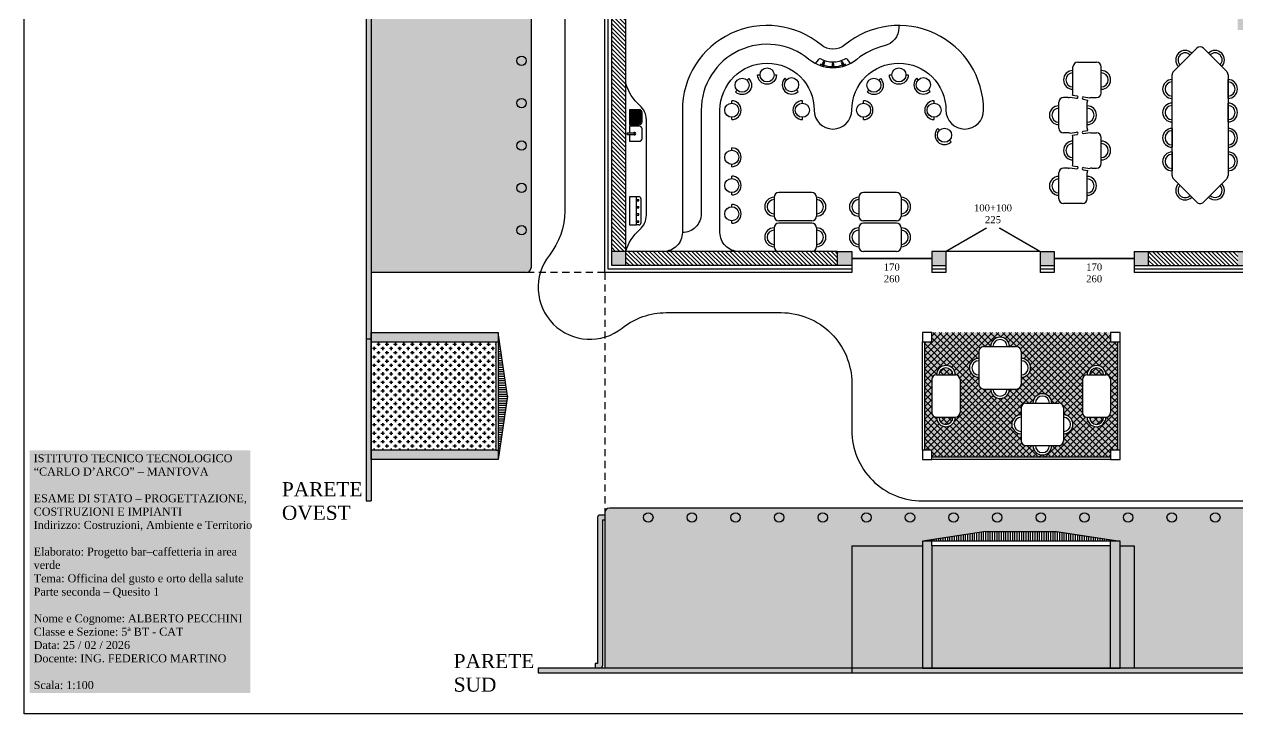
# Model space of a CAD drawing. Header units: millimetres. Extents: x 0 to 2688, y 0 to 2044.
# Drawn here: x 2446.21 to 2471.99, y 2014.14 to 2028.78 of the extents above; entities that cross this region are included whole.
import ezdxf

# ---------------------------------------------------------------- set-up
doc = ezdxf.new("R2010")
doc.units = ezdxf.units.MM
doc.linetypes.add('TRATTEGGIATA', pattern=[0.75, 0.5, -0.25])
doc.styles.get("Standard").update_dxf_attribs({"font": 'arial.ttf'})
doc.linetypes.add('ISOLAMENTO', pattern='A,0.00254,-2.54,[134,ltypeshp.shx,S=2.54,R=0,X=-2.54,Y=0],-5.08,[134,ltypeshp.shx,S=2.54,R=180,X=2.54,Y=0],-2.54', length=10.16254)

# ---------------------------------------------------------------- blocks, each defined once
blk = doc.blocks.new('MIS')
h = blk.add_hatch()
h.set_pattern_fill('ANSI31', color=6, scale=0.02, angle=450)
h.set_pattern_definition([(135, (100, 0), (-0.0449012806, -0.0449012806), [])])
h.paths.add_polyline_path([(2558.989, 2023.953), (2558.989, 2023.653), (2563.489, 2023.653), (2563.489, 2023.953)])
h.paths.add_polyline_path([(2558.689, 2029.953), (2558.689, 2023.953), (2558.989, 2023.953), (2558.989, 2029.953)])
h.paths.add_polyline_path([(2558.689, 2034.453), (2558.689, 2033.953), (2558.989, 2033.953), (2558.989, 2034.453)])
h.paths.add_polyline_path([(2558.689, 2033.653), (2558.689, 2033.553), (2558.989, 2033.553), (2558.989, 2033.653)])
h.paths.add_polyline_path([(2558.689, 2030.353), (2558.689, 2030.253), (2558.989, 2030.253), (2558.989, 2030.353)])
h.paths.add_polyline_path([(2558.989, 2030.253), (2558.989, 2029.953), (2559.089, 2029.953), (2559.089, 2030.253)])
h.paths.add_polyline_path([(2558.689, 2037.453), (2558.689, 2035.953), (2558.989, 2035.953), (2559.014, 2035.953), (2559.014, 2036.103), (2558.989, 2036.103), (2558.989, 2037.453)])
h.paths.add_polyline_path([(2558.989, 2037.753), (2558.989, 2037.453), (2559.839, 2037.453), (2559.839, 2036.103), (2559.814, 2036.103), (2559.814, 2035.953), (2559.839, 2035.953), (2559.989, 2035.953), (2560.014, 2035.953), (2560.014, 2036.103), (2559.989, 2036.103), (2559.989, 2037.453), (2560.839, 2037.453), (2560.839, 2036.103), (2560.814, 2036.103), (2560.814, 2035.953), (2560.839, 2035.953), (2560.989, 2035.953), (2561.014, 2035.953), (2561.014, 2036.103), (2560.989, 2036.103), (2560.989, 2037.453), (2561.839, 2037.453), (2561.839, 2036.103), (2561.814, 2036.103), (2561.814, 2035.953), (2561.839, 2035.953), (2561.989, 2035.953), (2562.014, 2035.953), (2562.014, 2036.103), (2561.989, 2036.103), (2561.989, 2037.453), (2562.839, 2037.453), (2562.839, 2036.103), (2562.814, 2036.103), (2562.814, 2035.953), (2562.839, 2035.953), (2562.839, 2035.303), (2564.089, 2035.303), (2564.089, 2035.453), (2562.989, 2035.453), (2562.989, 2037.453), (2563.489, 2037.453), (2563.489, 2037.753)])
h.paths.add_polyline_path([(2563.789, 2037.753), (2563.789, 2037.453), (2564.589, 2037.453), (2564.589, 2037.753)])
h.paths.add_polyline_path([(2565.189, 2037.753), (2565.189, 2035.453), (2565.089, 2035.453), (2565.089, 2035.303), (2565.189, 2035.303), (2565.189, 2032.203), (2565.489, 2032.203), (2565.489, 2032.303), (2566.489, 2032.303), (2566.489, 2029.953), (2566.639, 2029.953), (2566.639, 2032.303), (2569.789, 2032.303), (2569.789, 2033.653), (2569.489, 2033.653), (2569.489, 2032.453), (2566.989, 2032.453), (2566.989, 2032.478), (2566.839, 2032.478), (2566.839, 2032.453), (2565.489, 2032.453), (2565.489, 2033.303), (2566.839, 2033.303), (2566.839, 2033.278), (2566.989, 2033.278), (2566.989, 2033.478), (2566.839, 2033.478), (2566.839, 2033.453), (2565.489, 2033.453), (2565.489, 2034.303), (2566.839, 2034.303), (2566.839, 2034.278), (2566.989, 2034.278), (2566.989, 2034.478), (2566.839, 2034.478), (2566.839, 2034.453), (2565.489, 2034.453), (2565.489, 2035.303), (2566.839, 2035.303), (2566.839, 2035.278), (2566.989, 2035.278), (2566.989, 2035.303), (2567.639, 2035.303), (2567.639, 2036.353), (2567.489, 2036.353), (2567.489, 2035.453), (2565.489, 2035.453), (2565.489, 2037.753)])
h.paths.add_polyline_path([(2569.489, 2036.353), (2569.489, 2033.953), (2569.789, 2033.953), (2569.789, 2036.353)], flags=17)
h.paths.add_polyline_path([(2571.989, 2037.453), (2571.989, 2033.953), (2572.289, 2033.953), (2572.289, 2037.453)])
h.paths.add_polyline_path([(2571.989, 2033.653), (2571.989, 2030.253), (2572.289, 2030.253), (2572.289, 2033.653)])
h.paths.add_polyline_path([(2570.089, 2023.953), (2570.089, 2023.653), (2571.989, 2023.653), (2571.989, 2023.953)])
h.paths.add_polyline_path([(2565.189, 2031.203), (2565.189, 2030.253), (2564.189, 2030.253), (2564.189, 2033.953), (2563.789, 2033.953), (2563.789, 2033.653), (2564.039, 2033.653), (2564.039, 2030.253), (2563.789, 2030.253), (2563.789, 2029.953), (2565.489, 2029.953), (2565.489, 2031.203)])
h.paths.add_polyline_path([(2560.089, 2030.253), (2560.089, 2029.953), (2563.489, 2029.953), (2563.489, 2030.253)])
h.paths.add_polyline_path([(2558.989, 2033.953), (2558.989, 2033.653), (2563.489, 2033.653), (2563.489, 2033.953)])
h.paths.add_polyline_path([(2558.689, 2031.353), (2558.989, 2031.353), (2558.989, 2032.553), (2558.689, 2032.553)])
h = blk.add_hatch(color=6)
h.dxf.hatch_style = 1
h.paths.add_polyline_path([(2565.789, 2023.953), (2565.489, 2023.953), (2565.489, 2023.653), (2565.789, 2023.653)])
h.paths.add_polyline_path([(2567.789, 2023.953), (2567.789, 2023.653), (2568.089, 2023.653), (2568.089, 2023.953)])
h.paths.add_polyline_path([(2572.289, 2023.953), (2571.989, 2023.953), (2571.989, 2023.653), (2572.289, 2023.653)])
h.paths.add_polyline_path([(2570.089, 2023.653), (2570.089, 2023.953), (2569.789, 2023.953), (2569.789, 2023.653)])
h.paths.add_polyline_path([(2572.289, 2028.653), (2572.289, 2028.953), (2571.989, 2028.953), (2571.989, 2028.653)])
h.paths.add_polyline_path([(2569.789, 2030.253), (2569.489, 2030.253), (2569.489, 2029.953), (2569.789, 2029.953)])
h.paths.add_polyline_path([(2572.289, 2030.253), (2571.989, 2030.253), (2571.989, 2029.953), (2572.289, 2029.953)])
h.paths.add_polyline_path([(2571.989, 2033.953), (2571.989, 2033.653), (2572.289, 2033.653), (2572.289, 2033.953)])
h.paths.add_polyline_path([(2571.989, 2037.453), (2572.289, 2037.453), (2572.289, 2037.753), (2571.989, 2037.753)])
h.paths.add_polyline_path([(2569.789, 2037.753), (2569.489, 2037.753), (2569.489, 2037.453), (2569.789, 2037.453)])
h.paths.add_polyline_path([(2563.789, 2037.753), (2563.489, 2037.753), (2563.489, 2037.453), (2563.563, 2037.453), (2563.789, 2037.453)])
h.paths.add_polyline_path([(2563.789, 2033.953), (2563.489, 2033.953), (2563.489, 2033.653), (2563.789, 2033.653)])
h.paths.add_polyline_path([(2563.489, 2029.953), (2563.789, 2029.953), (2563.789, 2030.253), (2563.489, 2030.253)])
h.paths.add_polyline_path([(2558.989, 2033.953), (2558.689, 2033.953), (2558.689, 2033.653), (2558.989, 2033.653)])
h.paths.add_polyline_path([(2558.689, 2030.253), (2558.689, 2029.953), (2558.989, 2029.953), (2558.989, 2030.253)])
h.paths.add_polyline_path([(2558.989, 2037.453), (2558.989, 2037.753), (2558.689, 2037.753), (2558.689, 2037.453)])
h.paths.add_polyline_path([(2558.689, 2023.653), (2558.989, 2023.653), (2558.989, 2023.953), (2558.689, 2023.953)])
h.paths.add_polyline_path([(2563.789, 2023.653), (2563.789, 2023.953), (2563.489, 2023.953), (2563.489, 2023.653)])
at = {"true_color": 0xa19f8c, "transparency": 33554564}
h = blk.add_hatch(color=253, dxfattribs=at)
h.paths.add_polyline_path([(2565.489, 2022.231), (2565.489, 2022.031), (2565.339, 2022.031), (2565.339, 2019.731), (2565.489, 2019.731), (2565.489, 2019.581), (2569.289, 2019.581), (2569.289, 2019.731), (2569.439, 2019.731), (2569.439, 2022.031), (2569.289, 2022.031), (2569.289, 2022.231)])
h.paths.add_polyline_path([(2568.039, 2020.731), (2568.189, 2020.731, -0.414214), (2568.289, 2020.631), (2568.289, 2020.481, -1), (2568.289, 2020.081), (2568.289, 2019.931, -0.414214), (2568.189, 2019.831), (2568.039, 2019.831, -1), (2567.639, 2019.831), (2567.489, 2019.831, -0.414214), (2567.389, 2019.931), (2567.389, 2020.081, -1), (2567.389, 2020.481), (2567.389, 2020.631, -0.414214), (2567.489, 2020.731), (2567.639, 2020.731, -1)], flags=16)
h.paths.add_polyline_path([(2567.389, 2021.281), (2567.389, 2021.131, -0.414214), (2567.289, 2021.031), (2567.139, 2021.031, -1), (2566.739, 2021.031), (2566.589, 2021.031, -0.414214), (2566.489, 2021.131), (2566.489, 2021.281, -1), (2566.489, 2021.681), (2566.489, 2021.831, -0.414214), (2566.589, 2021.931), (2566.739, 2021.931, -1), (2567.139, 2021.931), (2567.289, 2021.931, -0.414214), (2567.389, 2021.831), (2567.389, 2021.681, -1)], flags=16)
h.paths.add_polyline_path([(2568.689, 2021.231, -0.414214), (2568.789, 2021.331, -1), (2569.189, 2021.331, -0.414214), (2569.289, 2021.231), (2569.289, 2020.531, -0.414214), (2569.189, 2020.431, -1), (2568.789, 2020.431, -0.414214), (2568.689, 2020.531)], flags=16)
h.paths.add_polyline_path([(2568.839, 2021.331, -1), (2569.139, 2021.331)], flags=0)
h.paths.add_polyline_path([(2569.139, 2020.431, -1), (2568.839, 2020.431)], flags=0)
h.paths.add_polyline_path([(2566.089, 2020.531, -0.414214), (2565.989, 2020.431, -1), (2565.589, 2020.431, -0.414214), (2565.489, 2020.531), (2565.489, 2021.231, -0.414214), (2565.589, 2021.331, -1), (2565.989, 2021.331, -0.414214), (2566.089, 2021.231)], flags=16)
h.paths.add_polyline_path([(2565.639, 2021.331, -1), (2565.939, 2021.331)], flags=0)
h.paths.add_polyline_path([(2565.939, 2020.431, -1), (2565.639, 2020.431)], flags=0)
at = {"true_color": 0xffffff, "transparency": 33554687}
h = blk.add_hatch(dxfattribs=at)
h.set_pattern_fill('ANSI37', scale=0.03, angle=90, style=0)
h.set_pattern_definition([(135, (4634.47287, -403.61022), (-0.067351921, -0.067351921), []), (225, (4634.47287, -403.61022), (0.067351921, -0.067351921), [])])
h.paths.add_polyline_path([(2565.489, 2022.231), (2565.489, 2022.031), (2565.339, 2022.031), (2565.339, 2019.731), (2565.489, 2019.731), (2565.489, 2019.581), (2569.289, 2019.581), (2569.289, 2019.731), (2569.439, 2019.731), (2569.439, 2022.031), (2569.289, 2022.031), (2569.289, 2022.231)])
h.paths.add_polyline_path([(2567.389, 2021.281), (2567.389, 2021.131, -0.414214), (2567.289, 2021.031), (2567.139, 2021.031, -1), (2566.739, 2021.031), (2566.589, 2021.031, -0.414214), (2566.489, 2021.131), (2566.489, 2021.281, -1), (2566.489, 2021.681), (2566.489, 2021.831, -0.414214), (2566.589, 2021.931), (2566.739, 2021.931, -1), (2567.139, 2021.931), (2567.289, 2021.931, -0.414214), (2567.389, 2021.831), (2567.389, 2021.681, -1)], flags=16)
h.paths.add_polyline_path([(2568.789, 2021.331, -1), (2569.189, 2021.331, -0.414214), (2569.289, 2021.231), (2569.289, 2020.531, -0.414214), (2569.189, 2020.431, -1), (2568.789, 2020.431, -0.414214), (2568.689, 2020.531), (2568.689, 2021.231, -0.414214)], flags=16)
h.paths.add_polyline_path([(2568.839, 2021.331, -1), (2569.139, 2021.331)], flags=0)
h.paths.add_polyline_path([(2568.039, 2020.731), (2568.189, 2020.731, -0.414214), (2568.289, 2020.631), (2568.289, 2020.481, -1), (2568.289, 2020.081), (2568.289, 2019.931, -0.414214), (2568.189, 2019.831), (2568.039, 2019.831, -1), (2567.639, 2019.831), (2567.489, 2019.831, -0.414214), (2567.389, 2019.931), (2567.389, 2020.081, -1), (2567.389, 2020.481), (2567.389, 2020.631, -0.414214), (2567.489, 2020.731), (2567.639, 2020.731, -1)], flags=16)
h.paths.add_polyline_path([(2569.139, 2020.431, -1), (2568.839, 2020.431)], flags=0)
h.paths.add_polyline_path([(2566.089, 2021.231), (2566.089, 2020.531, -0.414214), (2565.989, 2020.431, -1), (2565.589, 2020.431, -0.414214), (2565.489, 2020.531), (2565.489, 2021.231, -0.414214), (2565.589, 2021.331, -1), (2565.989, 2021.331, -0.414214)], flags=16)
h.paths.add_polyline_path([(2565.639, 2021.331, -1), (2565.939, 2021.331)], flags=0)
h.paths.add_polyline_path([(2565.939, 2020.431, -1), (2565.639, 2020.431)], flags=0)
at = {"true_color": 0xffffff, "transparency": 33554661}
h = blk.add_hatch(color=7, dxfattribs=at)
h.paths.add_polyline_path([(2565.639, 2020.431, 1), (2565.939, 2020.431)])
h.paths.add_polyline_path([(2565.939, 2021.331, 1), (2565.639, 2021.331)])
h.paths.add_polyline_path([(2568.839, 2021.331), (2569.139, 2021.331, 1)])
h.paths.add_polyline_path([(2568.839, 2020.431, 1), (2569.139, 2020.431)])
for p, q in [((2558.689, 2023.953), (2558.689, 2030.353)), ((2558.989, 2023.953), (2558.989, 2029.953)), ((2571.119, 2028.268), (2570.624, 2027.773)), ((2571.755, 2027.773), (2571.26, 2028.268)), ((2563.183, 2027.981), (2563.15, 2027.886)), ((2563.211, 2027.971), (2563.179, 2027.878)), ((2563.374, 2027.941), (2563.374, 2027.852)), ((2563.404, 2027.941), (2563.404, 2027.852)), ((2563.567, 2027.972), (2563.599, 2027.878)), ((2563.595, 2027.982), (2563.628, 2027.886)), ((2568.489, 2027.321), (2568.489, 2027.871)), ((2568.589, 2027.971), (2568.989, 2027.971)), ((2569.089, 2027.321), (2569.089, 2027.871)), ((2562.403, 2027.6), (2562.368, 2027.635)), ((2565.203, 2027.6), (2565.168, 2027.635)), ((2570.594, 2025.566), (2570.594, 2027.703)), ((2570.594, 2027.203), (2570.594, 2027.603)), ((2571.784, 2027.703), (2571.784, 2025.566)), ((2571.784, 2027.203), (2571.784, 2027.603)), ((2562.651, 2027.353), (2562.616, 2027.388)), ((2565.451, 2027.353), (2565.416, 2027.388)), ((2561.239, 2027.103), (2561.239, 2027.153)), ((2562.739, 2027.103), (2562.739, 2027.153)), ((2564.039, 2027.103), (2564.039, 2027.153)), ((2565.539, 2027.103), (2565.539, 2027.153)), ((2568.189, 2026.571), (2568.189, 2027.121)), ((2568.389, 2027.221), (2568.289, 2027.221)), ((2568.43, 2027.23), (2568.567, 2027.208)), ((2568.477, 2027.273), (2568.575, 2027.257)), ((2568.704, 2027.185), (2568.802, 2027.169)), ((2568.712, 2027.235), (2568.848, 2027.212)), ((2568.789, 2026.571), (2568.789, 2027.121)), ((2568.889, 2027.221), (2568.989, 2027.221)), ((2570.594, 2026.703), (2570.594, 2027.103)), ((2571.784, 2026.703), (2571.784, 2027.103)), ((2559.074, 2026.654), (2559.074, 2026.954)), ((2559.099, 2026.654), (2559.099, 2026.954)), ((2559.124, 2026.654), (2559.124, 2026.954)), ((2559.149, 2026.654), (2559.149, 2026.954)), ((2559.174, 2026.654), (2559.174, 2026.954)), ((2559.199, 2026.654), (2559.199, 2026.954)), ((2559.224, 2026.654), (2559.224, 2026.954)), ((2559.249, 2026.654), (2559.249, 2026.954)), ((2559.274, 2026.654), (2559.274, 2026.954)), ((2559.299, 2026.661), (2559.299, 2026.948)), ((2561.239, 2026.753), (2561.239, 2026.803)), ((2562.739, 2026.753), (2562.739, 2026.803)), ((2564.039, 2026.753), (2564.039, 2026.803)), ((2565.539, 2026.753), (2565.539, 2026.803)), ((2568.704, 2026.507), (2568.802, 2026.523)), ((2570.594, 2026.566), (2570.594, 2026.166)), ((2571.784, 2026.566), (2571.784, 2026.166)), ((2559.024, 2026.469), (2559.174, 2026.469)), ((2559.024, 2026.439), (2559.174, 2026.439)), ((2559.174, 2026.439), (2559.174, 2026.469)), ((2568.389, 2026.471), (2568.289, 2026.471)), ((2568.43, 2026.462), (2568.567, 2026.485)), ((2568.477, 2026.419), (2568.575, 2026.435)), ((2568.489, 2025.821), (2568.489, 2026.371)), ((2568.712, 2026.458), (2568.848, 2026.48)), ((2568.889, 2026.471), (2568.989, 2026.471)), ((2569.089, 2025.821), (2569.089, 2026.371)), ((2561.239, 2026.103), (2561.239, 2026.153)), ((2570.594, 2026.066), (2570.594, 2025.666)), ((2571.784, 2026.066), (2571.784, 2025.666)), ((2561.239, 2025.753), (2561.239, 2025.803)), ((2568.477, 2025.773), (2568.575, 2025.757)), ((2568.712, 2025.735), (2568.848, 2025.712)), ((2561.239, 2025.503), (2561.239, 2025.553)), ((2568.189, 2025.071), (2568.189, 2025.621)), ((2568.389, 2025.721), (2568.289, 2025.721)), ((2568.43, 2025.73), (2568.567, 2025.708)), ((2568.704, 2025.685), (2568.802, 2025.669)), ((2568.789, 2025.071), (2568.789, 2025.621)), ((2568.889, 2025.721), (2568.989, 2025.721)), ((2570.624, 2025.495), (2571.119, 2025)), ((2571.26, 2025), (2571.755, 2025.495)), ((2559.214, 2025.116), (2559.064, 2025.116)), ((2559.064, 2025.116), (2559.064, 2024.516)), ((2559.214, 2024.516), (2559.214, 2025.116)), ((2559.264, 2025.116), (2559.214, 2025.116)), ((2559.214, 2025.056), (2559.264, 2025.056)), ((2559.214, 2025.026), (2559.264, 2025.026)), ((2559.264, 2025.026), (2559.264, 2025.056)), ((2559.314, 2024.566), (2559.314, 2025.066)), ((2561.239, 2025.153), (2561.239, 2025.203)), ((2562.139, 2025.103), (2562.139, 2024.703)), ((2562.939, 2025.203), (2562.239, 2025.203)), ((2563.039, 2025.103), (2563.039, 2024.703)), ((2563.939, 2025.103), (2563.939, 2024.703)), ((2564.739, 2025.203), (2564.039, 2025.203)), ((2564.839, 2025.103), (2564.839, 2024.703)), ((2568.689, 2024.971), (2568.289, 2024.971)), ((2559.214, 2024.906), (2559.264, 2024.906)), ((2559.214, 2024.876), (2559.264, 2024.876)), ((2559.214, 2024.756), (2559.264, 2024.756)), ((2559.214, 2024.726), (2559.264, 2024.726)), ((2559.264, 2024.876), (2559.264, 2024.906)), ((2559.264, 2024.726), (2559.264, 2024.756)), ((2561.239, 2024.903), (2561.239, 2024.953)), ((2559.064, 2024.516), (2559.214, 2024.516)), ((2559.214, 2024.606), (2559.264, 2024.606)), ((2559.214, 2024.576), (2559.264, 2024.576)), ((2559.264, 2024.516), (2559.214, 2024.516)), ((2559.264, 2024.576), (2559.264, 2024.606)), ((2561.239, 2024.553), (2561.239, 2024.603)), ((2562.139, 2024.453), (2562.139, 2024.053)), ((2562.939, 2024.603), (2562.239, 2024.603)), ((2562.939, 2024.553), (2562.239, 2024.553)), ((2563.039, 2024.453), (2563.039, 2024.053)), ((2563.939, 2024.453), (2563.939, 2024.053)), ((2564.739, 2024.603), (2564.039, 2024.603)), ((2564.739, 2024.553), (2564.039, 2024.553)), ((2564.839, 2024.453), (2564.839, 2024.053)), ((2558.689, 2023.653), (2558.689, 2023.953)), ((2558.989, 2023.953), (2558.689, 2023.953)), ((2558.989, 2023.653), (2558.989, 2023.953)), ((2563.489, 2023.953), (2558.989, 2023.953)), ((2562.939, 2023.953), (2562.239, 2023.953)), ((2563.489, 2023.653), (2563.489, 2023.953)), ((2563.489, 2023.953), (2563.789, 2023.953)), ((2563.789, 2023.953), (2563.789, 2023.503)), ((2564.739, 2023.953), (2564.039, 2023.953)), ((2565.489, 2023.953), (2565.489, 2023.503)), ((2565.789, 2023.953), (2565.489, 2023.953)), ((2565.789, 2023.953), (2565.789, 2023.503)), ((2567.789, 2023.953), (2565.789, 2023.953)), ((2567.789, 2023.953), (2567.789, 2023.503)), ((2567.789, 2023.953), (2568.089, 2023.953)), ((2568.089, 2023.953), (2568.089, 2023.503)), ((2569.789, 2023.953), (2572.439, 2023.953)), ((2569.789, 2023.953), (2569.789, 2023.503)), ((2570.089, 2023.953), (2570.089, 2023.653)), ((2563.789, 2023.653), (2558.689, 2023.653)), ((2565.489, 2023.653), (2565.789, 2023.653)), ((2567.789, 2023.653), (2568.089, 2023.653)), ((2569.789, 2023.653), (2572.289, 2023.653)), ((2565.489, 2022.231), (2565.289, 2022.231)), ((2565.289, 2022.231), (2565.289, 2022.031)), ((2565.489, 2022.031), (2565.489, 2022.231)), ((2569.489, 2022.231), (2569.289, 2022.231)), ((2569.289, 2022.231), (2569.289, 2022.031)), ((2569.489, 2022.031), (2569.489, 2022.231)), ((2565.289, 2022.031), (2565.489, 2022.031)), ((2565.289, 2019.731), (2565.289, 2022.031)), ((2566.589, 2021.931), (2567.289, 2021.931)), ((2569.289, 2022.031), (2569.489, 2022.031)), ((2566.489, 2021.831), (2566.489, 2021.131)), ((2567.389, 2021.831), (2567.389, 2021.131)), ((2565.489, 2021.231), (2565.489, 2020.531)), ((2565.589, 2021.331), (2565.989, 2021.331)), ((2566.089, 2021.231), (2566.089, 2020.531)), ((2568.689, 2021.231), (2568.689, 2020.531)), ((2568.789, 2021.331), (2569.189, 2021.331)), ((2569.289, 2021.231), (2569.289, 2020.531)), ((2566.589, 2021.031), (2567.289, 2021.031)), ((2567.389, 2020.631), (2567.389, 2019.931)), ((2567.489, 2020.731), (2568.189, 2020.731)), ((2568.289, 2020.631), (2568.289, 2019.931)), ((2565.589, 2020.431), (2565.989, 2020.431)), ((2568.789, 2020.431), (2569.189, 2020.431)), ((2567.489, 2019.831), (2568.189, 2019.831)), ((2565.489, 2019.731), (2565.289, 2019.731)), ((2565.289, 2019.731), (2565.289, 2019.531)), ((2565.489, 2019.531), (2565.489, 2019.731)), ((2569.489, 2019.731), (2569.289, 2019.731)), ((2569.289, 2019.731), (2569.289, 2019.531)), ((2569.489, 2019.531), (2569.489, 2019.731)), ((2565.289, 2019.531), (2565.489, 2019.531)), ((2569.289, 2019.531), (2569.489, 2019.531))]:
    blk.add_line(p, q)
for points in [[(2557.689, 2036.596), (2557.689, 2024.809, -0.169472), (2557.364, 2023.876, 0.892135), (2558.913, 2022.327, -0.169472), (2559.846, 2022.653), (2562.289, 2022.653, -0.414214), (2563.789, 2021.153), (2563.789, 2020.153, 0.414214), (2565.289, 2018.653), (2575.789, 2018.653, 0.414214), (2577.289, 2020.153), (2577.289, 2028.453, 0.414214), (2575.789, 2029.953), (2574.789, 2029.953, -0.414214), (2573.289, 2031.453), (2573.289, 2036.596, -0.169472), (2573.615, 2037.529, 0.892135), (2572.066, 2039.078, -0.169472), (2571.133, 2038.753), (2559.846, 2038.753, -0.169472), (2558.913, 2039.078, 0.892135), (2557.364, 2037.529, -0.169472)], [(2559.274, 2026.964), (2559.064, 2026.964), (2559.064, 2026.644), (2559.274, 2026.644, 0.414214), (2559.334, 2026.704), (2559.334, 2026.904, 0.414214)]]:
    blk.add_lwpolyline(points, format="xyb", close=True)
for points in [[(2563.789, 2023.503), (2558.539, 2023.503), (2558.539, 2030.353)], [(2559.324, 2026.704), (2559.324, 2026.904)], [(2572.439, 2023.953), (2572.439, 2023.503), (2569.789, 2023.503)], [(2565.789, 2023.503), (2565.489, 2023.503)], [(2568.089, 2023.503), (2567.789, 2023.503)], [(2565.339, 2019.731), (2565.339, 2022.031)], [(2569.439, 2019.731), (2569.439, 2022.031)], [(2569.489, 2019.731), (2569.489, 2022.031)], [(2569.289, 2019.581), (2565.489, 2019.581)], [(2569.289, 2019.531), (2565.489, 2019.531)]]:
    blk.add_lwpolyline(points)
at = {"linetype": 'ISOLAMENTO', "ltscale": 0.007}
for points in [[(2563.789, 2023.578), (2558.614, 2023.578), (2558.614, 2030.353)], [(2572.364, 2023.953), (2572.364, 2023.578), (2569.789, 2023.578)], [(2565.789, 2023.578), (2565.489, 2023.578)], [(2568.089, 2023.578), (2567.789, 2023.578)]]:
    blk.add_lwpolyline(points, dxfattribs=at)
for points in [[(2561.389, 2023.953, -0.414214), (2560.989, 2024.353), (2560.989, 2026.953, -1), (2562.989, 2026.953, 1), (2563.789, 2026.953, -1), (2565.789, 2026.953, 1), (2566.589, 2026.953, 0.634137), (2563.644, 2028.341, -0.359246), (2563.135, 2028.341, 0.634137), (2560.189, 2026.953), (2560.189, 2024.353, -0.414214), (2559.789, 2023.953)], [(2564.789, 2028.753), (2564.789, 2028.708, -0.350001), (2564.478, 2028.318, 0.116949), (2563.898, 2028.033, -0.359246), (2562.88, 2028.033, 0.634137), (2560.589, 2026.953), (2560.589, 2024.753, -0.414214), (2560.189, 2024.353), (2560.189, 2024.353)], [(2563.764, 2027.943), (2563.706, 2028.025, 0.387795), (2563.64, 2028.039, -0.269317), (2563.138, 2028.039, 0.387795), (2563.072, 2028.025), (2563.014, 2027.943)], [(2563.161, 2027.917, -0.014826), (2563.128, 2027.931), (2563.107, 2027.901)], [(2563.374, 2027.872, -0.079014), (2563.189, 2027.906)], [(2563.589, 2027.906, -0.078943), (2563.404, 2027.872)], [(2563.672, 2027.901), (2563.65, 2027.931, -0.014897), (2563.618, 2027.917, -0.014897)], [(2561.565, 2027.589), (2561.6, 2027.624, -1), (2561.318, 2027.341), (2561.353, 2027.377, -24843914485382.941406), (2561.353, 2027.377)], [(2562.139, 2027.703), (2562.189, 2027.703, -1), (2561.789, 2027.703), (2561.839, 2027.703)], [(2564.365, 2027.589), (2564.4, 2027.624, -1), (2564.118, 2027.341), (2564.153, 2027.377, -24843914485382.941406), (2564.153, 2027.377)], [(2564.939, 2027.703), (2564.989, 2027.703, -1), (2564.589, 2027.703), (2564.639, 2027.703)], [(2558.989, 2023.953, -0.148368), (2559.285, 2024.42, 0.218037), (2559.424, 2024.723), (2559.424, 2024.967, 0.107752), (2559.424, 2024.967), (2559.424, 2026.508, 0.129702), (2559.424, 2026.508), (2559.424, 2026.751, 0.218037), (2559.285, 2027.054, -0.148368), (2558.989, 2027.522)], [(2559.064, 2026.439), (2559.064, 2026.294), (2559.274, 2026.294, 0.414214), (2559.334, 2026.354), (2559.334, 2026.554, 0.414214), (2559.274, 2026.614), (2559.064, 2026.614), (2559.064, 2026.469)], [(2565.653, 2026.528), (2565.618, 2026.564, 1), (2565.9, 2026.281), (2565.865, 2026.316, 24843914485382.941406), (2565.865, 2026.316)]]:
    blk.add_lwpolyline(points, format="xyb")
at = {"color": 116, "true_color": 0x136734, "const_width": 0.03}
for points in [[(2565.789, 2023.953), (2566.655, 2024.453)], [(2566.923, 2024.453), (2567.789, 2023.953)]]:
    blk.add_lwpolyline(points, dxfattribs=at)
at = {"color": 152, "true_color": 0x2776bb, "const_width": 0.03}
for points in [[(2563.789, 2023.803), (2565.489, 2023.803)], [(2568.089, 2023.803), (2569.789, 2023.803)]]:
    blk.add_lwpolyline(points, dxfattribs=at)
for centre in [(2561.989, 2027.703), (2564.789, 2027.703), (2561.459, 2027.483), (2562.51, 2027.494), (2564.259, 2027.483), (2565.31, 2027.494), (2561.239, 2026.953), (2562.739, 2026.953), (2564.039, 2026.953), (2565.539, 2026.953), (2565.759, 2026.422), (2561.239, 2025.953), (2561.239, 2025.353), (2561.239, 2024.753)]:
    blk.add_circle(centre, 0.15)
for centre, radius, start, end in [((2570.871, 2028.021), 0.2, 45, 225), ((2570.871, 2028.021), 0.15, 45, 225), ((2571.189, 2028.198), 0.1, 45, 135), ((2571.508, 2028.021), 0.2, 315, 135), ((2571.508, 2028.021), 0.15, 315, 135), ((2563.197, 2027.976), 0.015, 341, 161), ((2563.389, 2027.941), 0.015, 0, 180), ((2563.581, 2027.977), 0.015, 19, 199), ((2568.489, 2027.596), 0.2, 90, 270), ((2568.589, 2027.871), 0.1, 90, 180), ((2568.989, 2027.871), 0.1, 0, 90), ((2569.089, 2027.596), 0.2, 270, 90), ((2562.51, 2027.494), 0.2, 135, 315), ((2565.31, 2027.494), 0.2, 135, 315), ((2568.489, 2027.596), 0.15, 90, 270), ((2569.089, 2027.596), 0.15, 270, 90), ((2570.594, 2027.403), 0.2, 90, 270), ((2570.594, 2027.403), 0.15, 90, 270), ((2570.694, 2027.703), 0.1, 135, 180), ((2571.684, 2027.703), 0.1, 0, 45), ((2571.784, 2027.403), 0.2, 270, 90), ((2571.784, 2027.403), 0.15, 270, 90), ((2568.389, 2027.321), 0.1, 331.2192, 0), ((2568.989, 2027.321), 0.1, 270, 0), ((2561.239, 2026.953), 0.2, 270, 90), ((2562.739, 2026.953), 0.2, 90, 270), ((2564.039, 2026.953), 0.2, 270, 90), ((2565.539, 2026.953), 0.2, 90, 270), ((2568.189, 2026.846), 0.2, 90, 270), ((2568.289, 2027.121), 0.1, 90, 180), ((2568.389, 2027.321), 0.1, 270, 294.2254), ((2568.571, 2027.232), 0.025, 260.7219, 80.7219), ((2568.708, 2027.21), 0.025, 80.7219, 260.7219), ((2568.889, 2027.121), 0.1, 151.2192, 180), ((2568.789, 2026.846), 0.2, 270, 90), ((2568.889, 2027.121), 0.1, 90, 114.2254), ((2570.594, 2026.903), 0.2, 90, 270), ((2570.594, 2026.903), 0.15, 90, 270), ((2571.784, 2026.903), 0.2, 270, 90), ((2571.784, 2026.903), 0.15, 270, 90), ((2568.189, 2026.846), 0.15, 90, 270), ((2568.789, 2026.846), 0.15, 270, 90), ((2568.289, 2026.571), 0.1, 180, 270), ((2568.708, 2026.482), 0.025, 99.2781, 279.2781), ((2568.889, 2026.571), 0.1, 180, 208.7808), ((2570.594, 2026.366), 0.2, 90, 270), ((2570.594, 2026.366), 0.15, 90, 270), ((2571.784, 2026.366), 0.2, 270, 90), ((2571.784, 2026.366), 0.15, 270, 90), ((2559.024, 2026.454), 0.015, 90, 270), ((2559.174, 2026.454), 0.025, 216.8699, 143.1301), ((2568.489, 2026.096), 0.2, 90, 270), ((2568.389, 2026.371), 0.1, 65.7746, 90), ((2568.389, 2026.371), 0.1, 0, 28.7808), ((2568.571, 2026.46), 0.025, 279.2781, 99.2781), ((2568.889, 2026.571), 0.1, 245.7746, 270), ((2568.989, 2026.371), 0.1, 0, 90), ((2569.089, 2026.096), 0.2, 270, 90), ((2561.239, 2025.953), 0.2, 270, 90), ((2568.489, 2026.096), 0.15, 90, 270), ((2569.089, 2026.096), 0.15, 270, 90), ((2570.594, 2025.866), 0.2, 90, 270), ((2570.594, 2025.866), 0.15, 90, 270), ((2571.784, 2025.866), 0.2, 270, 90), ((2571.784, 2025.866), 0.15, 270, 90), ((2568.389, 2025.821), 0.1, 331.2192, 0), ((2568.571, 2025.732), 0.025, 260.7219, 80.7219), ((2568.708, 2025.71), 0.025, 80.7219, 260.7219), ((2568.989, 2025.821), 0.1, 270, 0), ((2561.239, 2025.353), 0.2, 270, 90), ((2568.189, 2025.346), 0.2, 90, 270), ((2568.189, 2025.346), 0.15, 90, 270), ((2568.289, 2025.621), 0.1, 90, 180), ((2568.389, 2025.821), 0.1, 270, 294.2254), ((2568.889, 2025.621), 0.1, 151.2192, 180), ((2568.789, 2025.346), 0.2, 270, 90), ((2568.789, 2025.346), 0.15, 270, 90), ((2568.889, 2025.621), 0.1, 90, 114.2254), ((2570.694, 2025.566), 0.1, 180, 225), ((2571.684, 2025.566), 0.1, 315, 0), ((2570.871, 2025.248), 0.2, 135, 315), ((2570.871, 2025.248), 0.15, 135, 315), ((2571.508, 2025.248), 0.2, 225, 45), ((2571.508, 2025.248), 0.15, 225, 45), ((2559.264, 2025.066), 0.05, 0, 90), ((2562.139, 2024.903), 0.2, 90, 270), ((2562.139, 2024.903), 0.15, 90, 270), ((2562.239, 2025.103), 0.1, 90, 180), ((2562.939, 2025.103), 0.1, 0, 90), ((2563.039, 2024.903), 0.2, 270, 90), ((2563.039, 2024.903), 0.15, 270, 90), ((2563.939, 2024.903), 0.2, 90, 270), ((2563.939, 2024.903), 0.15, 90, 270), ((2564.039, 2025.103), 0.1, 90, 180), ((2564.739, 2025.103), 0.1, 0, 90), ((2564.839, 2024.903), 0.2, 270, 90), ((2564.839, 2024.903), 0.15, 270, 90), ((2568.289, 2025.071), 0.1, 180, 270), ((2568.689, 2025.071), 0.1, 270, 0), ((2571.189, 2025.071), 0.1, 225, 315), ((2561.239, 2024.753), 0.2, 270, 90), ((2562.239, 2024.703), 0.1, 180, 270), ((2562.939, 2024.703), 0.1, 270, 0), ((2564.039, 2024.703), 0.1, 180, 270), ((2564.739, 2024.703), 0.1, 270, 0), ((2559.264, 2024.566), 0.05, 270, 0), ((2562.139, 2024.253), 0.2, 90, 270), ((2562.239, 2024.453), 0.1, 90, 180), ((2562.939, 2024.453), 0.1, 0, 90), ((2563.039, 2024.253), 0.2, 270, 90), ((2563.939, 2024.253), 0.2, 90, 270), ((2564.039, 2024.453), 0.1, 90, 180), ((2564.739, 2024.453), 0.1, 0, 90), ((2564.839, 2024.253), 0.2, 270, 90), ((2562.139, 2024.253), 0.15, 90, 270), ((2563.039, 2024.253), 0.15, 270, 90), ((2563.939, 2024.253), 0.15, 90, 270), ((2564.839, 2024.253), 0.15, 270, 90), ((2562.239, 2024.053), 0.1, 180, 270), ((2562.939, 2024.053), 0.1, 270, 0), ((2564.039, 2024.053), 0.1, 180, 270), ((2564.739, 2024.053), 0.1, 270, 0), ((2566.939, 2021.931), 0.2, 0, 180), ((2566.589, 2021.831), 0.1, 90, 180), ((2566.939, 2021.931), 0.15, 0, 180), ((2567.289, 2021.831), 0.1, 0, 90), ((2566.489, 2021.481), 0.2, 90, 270), ((2566.489, 2021.481), 0.15, 90, 270), ((2567.389, 2021.481), 0.2, 270, 90), ((2567.389, 2021.481), 0.15, 270, 90), ((2565.789, 2021.331), 0.2, 0, 180), ((2565.789, 2021.331), 0.15, 0, 180), ((2568.989, 2021.331), 0.2, 0, 180), ((2568.989, 2021.331), 0.15, 0, 180), ((2565.589, 2021.231), 0.1, 90, 180), ((2565.989, 2021.231), 0.1, 0, 90), ((2566.589, 2021.131), 0.1, 180, 270), ((2567.289, 2021.131), 0.1, 270, 0), ((2568.789, 2021.231), 0.1, 90, 180), ((2569.189, 2021.231), 0.1, 0, 90), ((2566.939, 2021.031), 0.2, 180, 0), ((2566.939, 2021.031), 0.15, 180, 0), ((2567.839, 2020.731), 0.2, 0, 180), ((2567.839, 2020.731), 0.15, 0, 180), ((2567.489, 2020.631), 0.1, 90, 180), ((2568.189, 2020.631), 0.1, 0, 90), ((2565.589, 2020.531), 0.1, 180, 270), ((2565.789, 2020.431), 0.2, 180, 0), ((2565.789, 2020.431), 0.15, 180, 0), ((2565.989, 2020.531), 0.1, 270, 0), ((2567.389, 2020.281), 0.2, 90, 270), ((2567.389, 2020.281), 0.15, 90, 270), ((2568.289, 2020.281), 0.2, 270, 90), ((2568.289, 2020.281), 0.15, 270, 90), ((2568.789, 2020.531), 0.1, 180, 270), ((2568.989, 2020.431), 0.2, 180, 0), ((2568.989, 2020.431), 0.15, 180, 0), ((2569.189, 2020.531), 0.1, 270, 0), ((2567.489, 2019.931), 0.1, 180, 270), ((2567.839, 2019.831), 0.2, 180, 0), ((2567.839, 2019.831), 0.15, 180, 0), ((2568.189, 2019.931), 0.1, 270, 0)]:
    blk.add_arc(centre, radius, start, end)
at = {"color": 116, "true_color": 0x136734, "insert": (2566.968, 2024.551), "char_height": 0.15, "attachment_point": 9}
blk.add_mtext_dynamic_manual_height_columns('\\pxqc;{\\fTimes New Roman|b0|i0|c0|p18;100+100\\P225}', width=0.35764, gutter_width=12.5, heights=[0], dxfattribs=at)
at = {"color": 159, "linetype": 'TRATTEGGIATA', "ltscale": 0.3, "true_color": 0x22346e, "char_height": 0.15, "attachment_point": 9}
for insert in [(2564.818, 2023.295), (2569.118, 2023.295)]:
    blk.add_mtext_dynamic_manual_height_columns('\\pxqc;{\\fTimes New Roman|b0|i0|c0|p18;170\\P260}', width=0.35764, gutter_width=12.5, heights=[0], dxfattribs=dict(at, insert=insert))

msp = doc.modelspace()

# ---------------------------------------------------------------- hatches: boundary and pattern name
at = {"true_color": 0x939598, "transparency": 33554661}
h = msp.add_hatch(color=252, dxfattribs=at)
h.paths.add_polyline_path([(2453.574, 2022.088), (2453.574, 2039.318), (2453.474, 2039.318), (2453.474, 2022.088)])
h.paths.add_polyline_path([(2453.574, 2018.653), (2453.574, 2022.088), (2453.474, 2022.088), (2453.474, 2018.653)])
at = {"true_color": 0x83b13e, "transparency": 33554687}
h = msp.add_hatch(color=65, dxfattribs=at)
h.paths.add_polyline_path([(2453.574, 2023.503), (2456.874, 2023.503, 0.414214), (2456.974, 2023.603), (2456.974, 2037.803, 0.414214), (2456.874, 2037.903), (2453.574, 2037.903)])
h.paths.add_polyline_path([(2456.674, 2028.903, -1), (2456.874, 2028.903, -1)], flags=16)
h.paths.add_polyline_path([(2456.674, 2032.503, -1), (2456.874, 2032.503, -1)], flags=16)
h.paths.add_polyline_path([(2456.674, 2033.403, -1), (2456.874, 2033.403, -1)], flags=16)
h.paths.add_polyline_path([(2454.574, 2034.453), (2454.574, 2035.953), (2456.174, 2035.953), (2456.174, 2034.453)], flags=16)
h.paths.add_polyline_path([(2456.674, 2036.103, -1), (2456.874, 2036.103, -1)], flags=16)
at = {"transparency": 33554687}
h = msp.add_hatch(color=26, dxfattribs=at)
h.paths.add_polyline_path([(2456.774, 2037.103, 1), (2456.774, 2036.903, 1)])
h.paths.add_polyline_path([(2456.774, 2036.203, 1), (2456.774, 2036.003, 1)])
h.paths.add_polyline_path([(2456.774, 2035.103, 1), (2456.774, 2035.303, 1)])
h.paths.add_polyline_path([(2456.774, 2034.403, 1), (2456.774, 2034.203, 1)])
h.paths.add_polyline_path([(2456.774, 2033.303, 1), (2456.774, 2033.503, 1)])
h.paths.add_polyline_path([(2456.774, 2032.603, 1), (2456.774, 2032.403, 1)])
h.paths.add_polyline_path([(2456.774, 2031.703, 1), (2456.774, 2031.503, 1)])
h.paths.add_polyline_path([(2456.774, 2030.603, 1), (2456.774, 2030.803, 1)])
h.paths.add_polyline_path([(2456.774, 2029.703, 1), (2456.774, 2029.903, 1)])
h.paths.add_polyline_path([(2456.774, 2029.003, 1), (2456.774, 2028.803, 1)])
h.paths.add_polyline_path([(2456.774, 2027.903, 1), (2456.774, 2028.103, 1)])
h.paths.add_polyline_path([(2456.774, 2027.003, 1), (2456.774, 2027.203, 1)])
h.paths.add_polyline_path([(2456.774, 2026.103, 1), (2456.774, 2026.303, 1)])
h.paths.add_polyline_path([(2456.774, 2025.403, 1), (2456.774, 2025.203, 1)])
h.paths.add_polyline_path([(2456.774, 2024.303, 1), (2456.774, 2024.503, 1)])
h = msp.add_hatch(color=26, dxfattribs=at)
h.paths.add_polyline_path([(2456.224, 2022.031), (2456.274, 2022.031), (2456.274, 2022.231), (2453.574, 2022.231), (2453.574, 2022.031)])
h.paths.add_polyline_path([(2456.274, 2019.531), (2456.274, 2019.731), (2456.224, 2019.731), (2453.574, 2019.731), (2453.574, 2019.531)])
h = msp.add_hatch(dxfattribs=at)
h.set_pattern_fill('ANSI31', color=9, scale=0.015, angle=315)
h.set_pattern_definition([(360, (393.595153, 4528.66603), (9e-18, 0.047625), [])])
h.paths.add_polyline_path([(2456.477, 2020.881), (2456.274, 2022.231), (2456.274, 2019.531)])
at = {"true_color": 0x0e5f8b, "transparency": 33554661}
h = msp.add_hatch(dxfattribs=at)
h.set_pattern_fill('GOST_GLASS', color=146, scale=0.015, angle=315, style=0)
h.set_pattern_definition([(360, (393.59515, 4528.66603), (0.09, -0.09), [0.075, -0.105]), (360, (393.61765, 4528.64353), (0.09, -0.09), [0.03, -0.15]), (360, (393.61765, 4528.68853), (0.09, -0.09), [0.03, -0.15])])
h.paths.add_polyline_path([(2456.224, 2022.031), (2453.574, 2022.031), (2453.574, 2019.731), (2456.224, 2019.731)])
at = {"true_color": 0x9e623d, "transparency": 33554687}
msp.add_hatch(color=25, dxfattribs=at).paths.add_polyline_path([(2458.389, 2018.303, -0.414214), (2458.439, 2018.353), (2458.539, 2018.353), (2458.539, 2018.253), (2458.489, 2018.253), (2458.489, 2015.153, -0.414214), (2458.439, 2015.103), (2458.339, 2015.103), (2458.339, 2015.203), (2458.389, 2015.203)])
at = {"true_color": 0xc8dfa5, "transparency": 33554661}
h = msp.add_hatch(color=9, dxfattribs=at)
h.dxf.hatch_style = 1
h.paths.add_polyline_path([(2463.789, 2017.703), (2465.289, 2017.703), (2465.289, 2017.803), (2466.475, 2017.98, -0.241428), (2466.503, 2018.067), (2466.538, 2018.103), (2465.894, 2018.103), (2465.717, 2017.926, -1), (2465.576, 2018.067), (2465.611, 2018.103), (2464.967, 2018.103), (2464.791, 2017.926, -1), (2464.649, 2018.067), (2464.685, 2018.103), (2464.041, 2018.103), (2463.864, 2017.926, -1), (2463.723, 2018.067), (2463.758, 2018.103), (2463.114, 2018.103), (2462.937, 2017.926, -1), (2462.796, 2018.067), (2462.831, 2018.103), (2462.187, 2018.103), (2462.011, 2017.926, -1), (2461.869, 2018.067), (2461.905, 2018.103), (2461.261, 2018.103), (2461.084, 2017.926, -1), (2460.943, 2018.067), (2460.978, 2018.103), (2460.334, 2018.103), (2460.157, 2017.926, -1), (2460.016, 2018.067), (2460.051, 2018.103), (2459.407, 2018.103), (2459.231, 2017.926, -1), (2459.089, 2018.067), (2459.125, 2018.103), (2458.539, 2018.103), (2458.539, 2015.103), (2463.789, 2015.103)])
h.paths.add_polyline_path([(2463.102, 2018.373, -0.668179), (2463.273, 2018.303, -0.198912), (2463.243, 2018.232), (2463.114, 2018.103), (2463.758, 2018.103), (2464.029, 2018.373, -0.668179), (2464.199, 2018.303, -0.198912), (2464.17, 2018.232), (2464.041, 2018.103), (2464.685, 2018.103), (2464.955, 2018.373, -0.668179), (2465.126, 2018.303, -0.198912), (2465.097, 2018.232), (2464.967, 2018.103), (2465.611, 2018.103), (2465.882, 2018.373, -0.668179), (2466.053, 2018.303, -0.198912), (2466.023, 2018.232), (2465.894, 2018.103), (2466.538, 2018.103), (2466.809, 2018.373, -0.668179), (2466.979, 2018.303, -0.198912), (2466.95, 2018.232), (2466.821, 2018.103), (2467.465, 2018.103), (2467.735, 2018.373, -0.668179), (2467.906, 2018.303, -0.198912), (2467.877, 2018.232), (2467.747, 2018.103), (2468.391, 2018.103), (2468.662, 2018.373, -0.668179), (2468.833, 2018.303, -0.198912), (2468.803, 2018.232), (2468.674, 2018.103), (2469.318, 2018.103), (2469.589, 2018.373, -0.668179), (2469.759, 2018.303, -0.198912), (2469.73, 2018.232), (2469.601, 2018.103), (2470.245, 2018.103), (2470.515, 2018.373, -0.668179), (2470.686, 2018.303, -0.198912), (2470.657, 2018.232), (2470.527, 2018.103), (2471.171, 2018.103), (2471.442, 2018.373, -0.668179), (2471.613, 2018.303, -0.198912), (2471.583, 2018.232), (2471.454, 2018.103), (2472.439, 2018.103), (2472.439, 2018.403, 0.414214), (2472.339, 2018.503), (2458.639, 2018.503, 0.414214), (2458.539, 2018.403), (2458.539, 2018.103), (2459.125, 2018.103), (2459.395, 2018.373, -0.668179), (2459.566, 2018.303, -0.198912), (2459.537, 2018.232), (2459.407, 2018.103), (2460.051, 2018.103), (2460.322, 2018.373, -0.668179), (2460.493, 2018.303, -0.198912), (2460.463, 2018.232), (2460.334, 2018.103), (2460.978, 2018.103), (2461.249, 2018.373, -0.668179), (2461.419, 2018.303, -0.198912), (2461.39, 2018.232), (2461.261, 2018.103), (2461.905, 2018.103), (2462.175, 2018.373, -0.668179), (2462.346, 2018.303, -0.198912), (2462.317, 2018.232), (2462.187, 2018.103), (2462.831, 2018.103)])
h.paths.add_polyline_path([(2472.211, 2017.803), (2472.439, 2017.837), (2472.439, 2018.103), (2471.454, 2018.103), (2471.277, 2017.926, -1), (2471.136, 2018.067), (2471.171, 2018.103), (2470.527, 2018.103), (2470.351, 2017.926, -1), (2470.209, 2018.067), (2470.245, 2018.103), (2469.601, 2018.103), (2469.424, 2017.926, -1), (2469.283, 2018.067), (2469.318, 2018.103), (2468.674, 2018.103), (2468.52, 2017.948), (2469.489, 2017.803), (2469.489, 2017.703), (2469.789, 2017.703), (2469.789, 2015.103), (2472.211, 2015.103)])
h.paths.add_polyline_path([(2468.356, 2018.067), (2468.391, 2018.103), (2467.747, 2018.103), (2467.65, 2018.005), (2468.139, 2018.005), (2468.329, 2017.977, -0.251334)])
h.paths.add_polyline_path([(2467.429, 2018.067), (2467.465, 2018.103), (2466.821, 2018.103), (2466.723, 2018.005), (2467.4, 2018.005, -0.176714)])
at = {"true_color": 0x83b13e, "transparency": 33554661}
h = msp.add_hatch(color=65, dxfattribs=at)
h.dxf.hatch_style = 1
h.paths.add_polyline_path([(2459.537, 2018.232, -0.668179), (2459.366, 2018.303, -0.198912), (2459.395, 2018.373), (2459.089, 2018.067, 1), (2459.231, 2017.926)])
h.paths.add_polyline_path([(2460.463, 2018.232, -0.668179), (2460.293, 2018.303, -0.198912), (2460.322, 2018.373), (2460.016, 2018.067, 1), (2460.157, 2017.926)])
h.paths.add_polyline_path([(2461.39, 2018.232, -0.668179), (2461.219, 2018.303, -0.198912), (2461.249, 2018.373), (2460.943, 2018.067, 1), (2461.084, 2017.926)])
h.paths.add_polyline_path([(2462.317, 2018.232, -0.668179), (2462.146, 2018.303, -0.198912), (2462.175, 2018.373), (2461.869, 2018.067, 1), (2462.011, 2017.926)])
h.paths.add_polyline_path([(2463.243, 2018.232, -0.668179), (2463.073, 2018.303, -0.198912), (2463.102, 2018.373), (2462.796, 2018.067, 1), (2462.937, 2017.926)])
h.paths.add_polyline_path([(2464.17, 2018.232, -0.668179), (2463.999, 2018.303, -0.198912), (2464.029, 2018.373), (2463.723, 2018.067, 1), (2463.864, 2017.926)])
h.paths.add_polyline_path([(2465.097, 2018.232, -0.668179), (2464.926, 2018.303, -0.198912), (2464.955, 2018.373), (2464.649, 2018.067, 1), (2464.791, 2017.926)])
h.paths.add_polyline_path([(2466.023, 2018.232, -0.668179), (2465.853, 2018.303, -0.198912), (2465.882, 2018.373), (2465.576, 2018.067, 1), (2465.717, 2017.926)])
h.paths.add_polyline_path([(2466.95, 2018.232, -0.668179), (2466.779, 2018.303, -0.198912), (2466.809, 2018.373), (2466.503, 2018.067, 0.241428), (2466.475, 2017.98), (2466.639, 2018.005), (2466.723, 2018.005)])
h.paths.add_polyline_path([(2467.877, 2018.232, -0.668179), (2467.706, 2018.303, -0.198912), (2467.735, 2018.373), (2467.429, 2018.067, 0.176714), (2467.4, 2018.005), (2467.65, 2018.005)])
h.paths.add_polyline_path([(2468.803, 2018.232, -0.668179), (2468.633, 2018.303, -0.198912), (2468.662, 2018.373), (2468.356, 2018.067, 0.251334), (2468.329, 2017.977), (2468.52, 2017.948)])
h.paths.add_polyline_path([(2469.73, 2018.232, -0.668179), (2469.559, 2018.303, -0.198912), (2469.589, 2018.373), (2469.283, 2018.067, 1), (2469.424, 2017.926)])
h.paths.add_polyline_path([(2470.657, 2018.232, -0.668179), (2470.486, 2018.303, -0.198912), (2470.515, 2018.373), (2470.209, 2018.067, 1), (2470.351, 2017.926)])
h.paths.add_polyline_path([(2471.583, 2018.232, -0.668179), (2471.413, 2018.303, -0.198912), (2471.442, 2018.373), (2471.136, 2018.067, 1), (2471.277, 2017.926)])
at = {"transparency": 33554661}
h = msp.add_hatch(color=26, dxfattribs=at)
h.dxf.hatch_style = 1
h.paths.add_polyline_path([(2459.466, 2018.203, 1), (2459.466, 2018.403, 1)])
h.paths.add_polyline_path([(2460.393, 2018.203, 1), (2460.393, 2018.403, 1)])
h.paths.add_polyline_path([(2461.319, 2018.203, 1), (2461.319, 2018.403, 1)])
h.paths.add_polyline_path([(2462.246, 2018.203, 1), (2462.246, 2018.403, 1)])
h.paths.add_polyline_path([(2463.173, 2018.203, 1), (2463.173, 2018.403, 1)])
h.paths.add_polyline_path([(2464.099, 2018.203, 1), (2464.099, 2018.403, 1)])
h.paths.add_polyline_path([(2465.026, 2018.203, 1), (2465.026, 2018.403, 1)])
h.paths.add_polyline_path([(2465.953, 2018.203, 1), (2465.953, 2018.403, 1)])
h.paths.add_polyline_path([(2466.879, 2018.203, 1), (2466.879, 2018.403, 1)])
h.paths.add_polyline_path([(2467.806, 2018.203, -1), (2467.806, 2018.403, -1)])
h.paths.add_polyline_path([(2468.733, 2018.203, 1), (2468.733, 2018.403, 1)])
h.paths.add_polyline_path([(2469.659, 2018.203, 1), (2469.659, 2018.403, 1)])
h.paths.add_polyline_path([(2470.586, 2018.203, 1), (2470.586, 2018.403, 1)])
h.paths.add_polyline_path([(2471.513, 2018.203, 1), (2471.513, 2018.403, 1)])
at = {"transparency": 33554687}
h = msp.add_hatch(dxfattribs=at)
h.set_pattern_fill('ANSI31', color=9, scale=0.015, angle=45)
h.set_pattern_definition([(90, (6.75809, -6.003085), (-0.047625, 3e-17), [])])
h.paths.add_polyline_path([(2468.139, 2018.005), (2466.639, 2018.005), (2465.289, 2017.803), (2469.489, 2017.803)])
at = {"transparency": 33554661}
h = msp.add_hatch(color=26, dxfattribs=at)
h.dxf.hatch_style = 1
h.paths.add_polyline_path([(2465.489, 2017.753), (2465.489, 2017.803), (2465.289, 2017.803), (2465.289, 2015.103), (2465.489, 2015.103)])
h.paths.add_polyline_path([(2469.489, 2017.803), (2469.289, 2017.803), (2469.289, 2017.778), (2469.289, 2015.103), (2469.489, 2015.103)])
at = {"true_color": 0x0e5f8b, "transparency": 33554661}
h = msp.add_hatch(color=146, dxfattribs=at)
h.dxf.hatch_style = 1
h.paths.add_polyline_path([(2465.289, 2017.703), (2463.789, 2017.703), (2463.789, 2015.103), (2465.289, 2015.103)])
h = msp.add_hatch(dxfattribs=at)
h.set_pattern_fill('GOST_GLASS', color=146, scale=0.015, angle=45, style=0)
h.set_pattern_definition([(90, (6.75809, -6.003085), (0.09, 0.09), [0.075, -0.105]), (90, (6.78059, -5.980585), (0.09, 0.09), [0.03, -0.15]), (90, (6.73559, -5.980585), (0.09, 0.09), [0.03, -0.15])])
h.paths.add_polyline_path([(2469.289, 2015.103), (2469.289, 2017.703), (2465.489, 2017.703), (2465.489, 2015.103)])
h.paths.add_polyline_path([(2476.211, 2015.103), (2476.211, 2017.703), (2472.411, 2017.703), (2472.411, 2015.103)])
h = msp.add_hatch(color=146, dxfattribs=at)
h.dxf.hatch_style = 1
h.paths.add_polyline_path([(2469.789, 2017.703), (2469.489, 2017.703), (2469.489, 2015.103), (2469.789, 2015.103)])
at = {"true_color": 0x939598, "transparency": 33554661}
h = msp.add_hatch(color=252, dxfattribs=at)
h.paths.add_polyline_path([(2477.289, 2015.103), (2463.789, 2015.103), (2463.789, 2015.003), (2477.289, 2015.003)])
h.paths.add_polyline_path([(2463.789, 2015.103), (2457.124, 2015.103), (2457.124, 2015.003), (2463.789, 2015.003)])

# ---------------------------------------------------------------- linework, layer by layer
for p, q in [((2453.474, 2039.318), (2453.474, 2018.653)), ((2453.574, 2039.318), (2453.574, 2018.653)), ((2456.974, 2037.803), (2456.974, 2023.603)), ((2456.874, 2023.503), (2453.574, 2023.503)), ((2456.477, 2020.881), (2456.274, 2022.231)), ((2453.574, 2022.088), (2453.474, 2022.088)), ((2456.224, 2022.031), (2456.274, 2022.031)), ((2456.477, 2020.881), (2456.274, 2019.531)), ((2456.224, 2019.731), (2456.274, 2019.731)), ((2453.474, 2018.653), (2453.574, 2018.653)), ((2458.389, 2018.303), (2458.389, 2015.203)), ((2458.539, 2018.403), (2458.539, 2015.103)), ((2472.339, 2018.503), (2458.639, 2018.503)), ((2458.489, 2018.253), (2458.539, 2018.253)), ((2458.489, 2018.253), (2458.489, 2015.153)), ((2466.639, 2018.005), (2465.289, 2017.803)), ((2466.639, 2018.005), (2468.139, 2018.005)), ((2468.139, 2018.005), (2469.489, 2017.803)), ((2465.489, 2017.703), (2465.489, 2017.803)), ((2469.289, 2017.703), (2469.289, 2017.803)), ((2463.789, 2017.703), (2465.289, 2017.703)), ((2463.789, 2017.703), (2463.789, 2015.103)), ((2469.489, 2017.703), (2469.789, 2017.703)), ((2469.789, 2017.703), (2469.789, 2015.103)), ((2458.389, 2015.203), (2458.339, 2015.203)), ((2458.339, 2015.203), (2458.339, 2015.103)), ((2457.124, 2015.103), (2457.124, 2015.003)), ((2477.289, 2015.103), (2457.124, 2015.103)), ((2457.124, 2015.003), (2477.289, 2015.003)), ((2458.439, 2015.103), (2458.339, 2015.103)), ((2463.789, 2015.103), (2463.789, 2015.003))]:
    msp.add_line(p, q)
at = {"color": 1, "linetype": 'TRATTEGGIATA', "ltscale": 0.3}
for q in [(2456.874, 2023.503), (2458.539, 2018.403)]:
    msp.add_line((2458.539, 2023.503), q, dxfattribs=at)
for points in [[(2446.207, 2043.835), (2488.207, 2043.835), (2488.207, 2014.135), (2446.207, 2014.135)], [(2456.274, 2019.531), (2453.574, 2019.531), (2453.574, 2022.231), (2456.274, 2022.231)], [(2456.224, 2019.731), (2453.574, 2019.731), (2453.574, 2022.031), (2456.224, 2022.031)], [(2465.289, 2017.803), (2465.289, 2015.103), (2469.489, 2015.103), (2469.489, 2017.803)], [(2465.489, 2017.703), (2465.489, 2015.103), (2469.289, 2015.103), (2469.289, 2017.703)]]:
    msp.add_lwpolyline(points, close=True)
msp.add_lwpolyline([(2458.539, 2018.353), (2458.439, 2018.353)])
for centre in [(2456.774, 2028.003), (2456.774, 2027.103), (2456.774, 2026.203), (2456.774, 2025.303), (2456.774, 2024.403), (2459.466, 2018.303), (2460.393, 2018.303), (2461.319, 2018.303), (2462.246, 2018.303), (2463.173, 2018.303), (2464.099, 2018.303), (2465.026, 2018.303), (2465.953, 2018.303), (2466.879, 2018.303), (2467.806, 2018.303), (2468.733, 2018.303), (2469.659, 2018.303), (2470.586, 2018.303), (2471.513, 2018.303)]:
    msp.add_circle(centre, 0.1)
for centre, radius, start, end in [((2456.874, 2023.603), 0.1, 270, 0), ((2458.439, 2018.303), 0.05, 90, 180), ((2458.639, 2018.403), 0.1, 90, 180), ((2458.439, 2015.153), 0.05, 270, 0)]:
    msp.add_arc(centre, radius, start, end)

# ---------------------------------------------------------------- block references
msp.add_blockref('MIS', (-100, 0))

# ---------------------------------------------------------------- texts
at = {"insert": (2446.407, 2019.647), "char_height": 0.17, "width": 4.51631, "attachment_point": 1, "bg_fill": 1, "box_fill_scale": 1.5, "bg_fill_color": 256, "bg_fill_true_color": 16764159, "bg_fill_transparency": 0}
msp.add_mtext('{\\fTimes New Roman|b0|i0|c0|p18;ISTITUTO TECNICO TECNOLOGICO “CARLO D’ARCO” – MANTOVA\\P\\PESAME DI STATO – PROGETTAZIONE, COSTRUZIONI E IMPIANTI\\PIndirizzo: Costruzioni, Ambiente e Territorio\\P\\PElaborato: Progetto bar–caffetteria in area verde\\PTema: Officina del gusto e orto della salute\\PParte seconda – Quesito 1\\P\\PNome e Cognome: ALBERTO PECCHINI\\PClasse e Sezione: 5ª BT - CAT\\PData: 25 / 02 / 2026\\PDocente: ING. FEDERICO MARTINO\\P\\PScala: 1:100}', dxfattribs=at)
at = {"color": 1, "linetype": 'TRATTEGGIATA', "ltscale": 0.3, "char_height": 0.3, "attachment_point": 1}
for s, insert in [('{\\fTimes New Roman|b0|i0|c0|p18;PARETE OVEST}', (2451.681, 2019.053)), ('{\\fTimes New Roman|b0|i0|c0|p18;PARETE SUD}', (2455.331, 2015.403))]:
    msp.add_mtext_dynamic_manual_height_columns(s, width=0.3, gutter_width=12.5, heights=[0], dxfattribs=dict(at, insert=insert))

doc.saveas('drawing.dxf')
